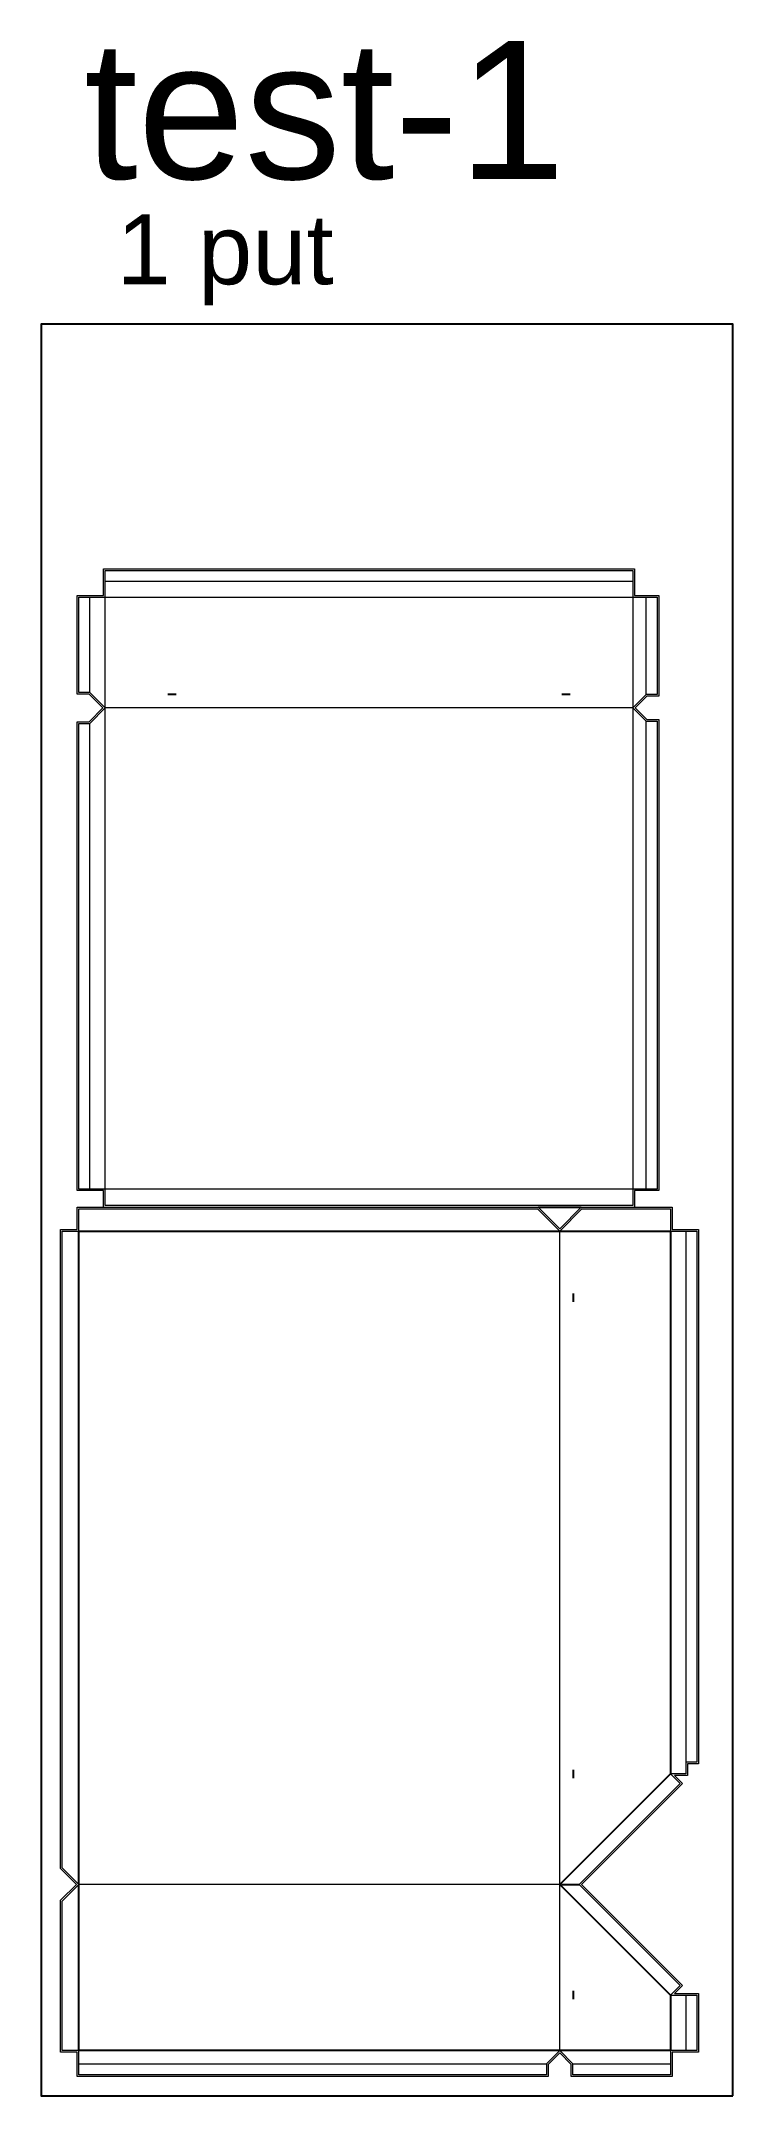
# Model space of a CAD drawing. Header units: millimetres. Extents: x 2134 to 3384, y 883 to 4594.
import ezdxf

# ---------------------------------------------------------------- set-up
doc = ezdxf.new("R2010")
doc.units = ezdxf.units.MM
for name, color, linetype in [('CUT', 3, 'Continuous'), ('FREZ', 6, 'Continuous'), ('HOLES', 2, 'Continuous'), ('SHEETS', 140, 'Continuous')]:
    doc.layers.add(name, color=color, linetype=linetype)
doc.styles.get("Standard").update_dxf_attribs({"font": 'arial.ttf'})

msp = doc.modelspace()

# ---------------------------------------------------------------- linework, layer by layer
at = {"lineweight": 9}
for points in [[(3247, 2521), (3203, 2521), (3203, 2491), (2250, 2491), (2250, 2521), (2202, 2521), (2202, 3362), (2222, 3362), (2250, 3390), (2222, 3418), (2202, 3418), (2202, 3590), (2250, 3590), (2250, 3638), (3203, 3638), (3203, 3590), (3247, 3590), (3247, 3414), (3227, 3414), (3203, 3390), (3227, 3366), (3247, 3366), (3247, 2521)], [(2202, 921), (2202, 965), (2172, 965), (2172, 1235), (2202, 1265), (2172, 1295), (2172, 2445), (2202, 2445), (2202, 2485), (3031, 2485), (3071, 2445), (3111, 2485), (3271, 2485), (3271, 2445), (3319, 2445), (3319, 1486), (3299, 1486), (3299, 1465), (3271, 1465), (3288.6, 1447.4), (3106.3, 1265), (3288.6, 1082.7), (3271, 1065), (3319, 1065), (3319, 965), (3271, 965), (3271, 921), (3095, 921), (3095, 941), (3071, 965), (3047, 941), (3047, 921), (2202, 921)]]:
    msp.add_lwpolyline(points, dxfattribs=at)
at = {"layer": 'CUT'}
for p, q in [((3032.2, 2488), (3109.7, 2488)), ((3074, 1265), (3106.3, 1265))]:
    msp.add_line(p, q, dxfattribs=at)
at = {"layer": 'CUT', "lineweight": 9}
msp.add_lwpolyline([(2247, 2488), (2247, 2518), (2199, 2518), (2199, 3365), (2220.7, 3365), (2245.7, 3390), (2220.7, 3415), (2199, 3415), (2199, 3593), (2247, 3593), (2247, 3641), (3206, 3641), (3206, 3593), (3250, 3593), (3250, 3411), (3228.2, 3411), (3207.2, 3390), (3228.2, 3369), (3250, 3369), (3250, 2518), (3206, 2518), (3206, 2488)], dxfattribs=at)
msp.add_lwpolyline([(2199, 918), (2199, 962), (2169, 962), (2169, 1236.3), (2197.7, 1265), (2169, 1293.8), (2169, 2448), (2199, 2448), (2199, 2488), (3032.2, 2488), (3071, 2449.3), (3109.7, 2488), (3274, 2488), (3274, 2448), (3322, 2448), (3322, 1483), (3302, 1483), (3302, 1462), (3278.2, 1462), (3292.9, 1447.4), (3110.6, 1265), (3292.9, 1082.7), (3278.2, 1068), (3322, 1068), (3322, 962), (3274, 962), (3274, 918), (3092, 918), (3092, 939.8), (3071, 960.8), (3050, 939.8), (3050, 918)], close=True, dxfattribs=at)
at = {"layer": 'FREZ', "lineweight": 9}
for p, q in [((3203, 3618), (2250, 3618)), ((2222, 3418), (2222, 3590)), ((3227, 3414), (3227, 3590)), ((3203, 3390), (2250, 3390)), ((2222, 2521), (2222, 3362)), ((3227, 2521), (3227, 3366)), ((3071, 1265), (3071, 2445)), ((3299, 2445), (3299, 1465)), ((3071, 1265), (2202, 1265)), ((3071, 965), (3071, 1265)), ((3299, 1065), (3299, 965)), ((2202, 941), (3047, 941)), ((3095, 941), (3271, 941))]:
    msp.add_line(p, q, dxfattribs=at)
msp.add_lwpolyline([(2250, 2521), (2250, 3390), (2250, 3590), (3203, 3590), (3203, 3390), (3203, 2521), (2250, 2521)], dxfattribs=at)
at = {"layer": 'FREZ'}
msp.add_lwpolyline([(2202, 965), (2202, 2445), (3271, 2445), (3271, 1465), (3071, 1265), (3271, 1065), (3271, 965), (2202, 965)], dxfattribs=at)
at = {"layer": 'HOLES'}
for p, q in [((2378, 3414), (2363, 3414)), ((3090, 3414), (3075, 3414)), ((3096, 2317), (3096, 2332)), ((3096, 1457), (3096, 1472)), ((3096, 1058), (3096, 1073))]:
    msp.add_line(p, q, dxfattribs=at)
at = {"layer": 'SHEETS'}
msp.add_lwpolyline([(3384, 883), (3384, 4083), (2134, 4083), (2134, 883)], close=True, dxfattribs=at)

# ---------------------------------------------------------------- texts
for s, height, p in [('test-1', 248.93, (2211.8, 4345.3)), ('1 put', 126.16, (2270.5, 4155))]:
    msp.add_text(s, height=height, dxfattribs=at).set_placement(p)

doc.saveas('drawing.dxf')
